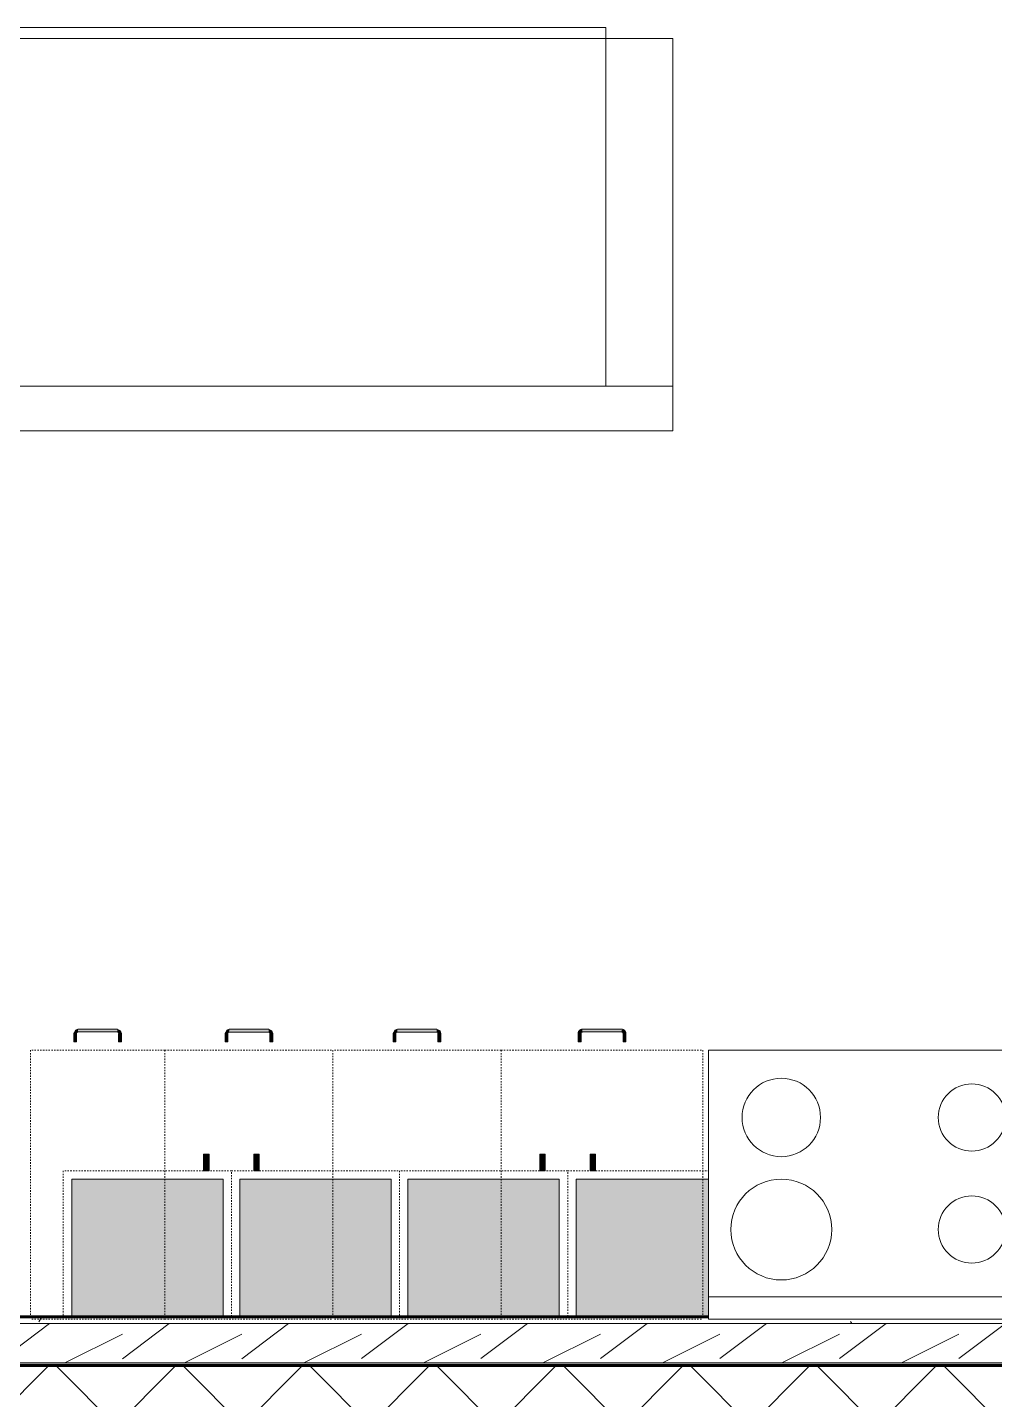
# Model space of a CAD drawing. Header units: inches. Extents: x -4169 to -1846, y 9706 to 12377.
# Drawn here: x -3814.9 to -3728.7, y 11548 to 11670.4 of the extents above; entities that cross this region are included whole.
import ezdxf

# ---------------------------------------------------------------- set-up
doc = ezdxf.new("R2010")
doc.units = ezdxf.units.IN
doc.header["$MEASUREMENT"] = 0
doc.linetypes.add('Dash', pattern=[0.25, 0.125, -0.125])
for name, color, linetype, lineweight in [('0-1', 7, 'Continuous', 5), ('0-2', 7, 'Continuous', 18), ('A-WALL', 113, 'Continuous', 18), ('A-WALL-10', 113, 'Continuous', 5), ('A-WALL-11', 113, 'Continuous', 60), ('A-WALL-3', 50, 'Continuous', 60), ('A-WALL-PATT-3', 252, 'Continuous', 9), ('A-WALL-PATT-4', 111, 'Continuous', 9), ('I-FURN', 30, 'Continuous', 9), ('I-FURN-1', 250, 'Continuous', 9), ('Q-CASE', 31, 'Continuous', 9), ('Q-CASE-1', 9, 'Continuous', 9), ('Q-CASE-3', 250, 'Continuous', 9), ('Q-CASE-4', 250, 'Dash', 9), ('Q-CASE-HDLN-1', 250, 'Dash', 9), ('Q-CASE-HDLN-2', 31, 'Continuous', 9), ('Q-SPCQ-1', 250, 'Continuous', 9)]:
    doc.layers.add(name, color=color, linetype=linetype, lineweight=lineweight)

# ---------------------------------------------------------------- blocks, each defined once
blk = doc.blocks.new('Couch-Both_Arms-Generic - 1-1352606-ENLARGED RCP - 2ND FLOOR PLAN')
at = {"layer": 'I-FURN'}
for p, q in [((-42, 13.5), (42, 13.5)), ((-36, 13.5), (-42, 13.5)), ((-42, 13.5), (-42, -17.5)), ((36, 13.5), (-36, 13.5)), ((-36, 13.5), (-36, -18.5)), ((-36, -17.5), (-36, 13.5)), ((36, -18.5), (36, 13.5)), ((42, 13.5), (36, 13.5)), ((36, 13.5), (36, -17.5)), ((42, -17.5), (42, 13.5)), ((-42, -17.5), (-36, -17.5)), ((36, -17.5), (42, -17.5)), ((-36, -18.5), (36, -18.5))]:
    blk.add_line(p, q, dxfattribs=at)
at = {"layer": 'I-FURN-1'}
for p, q in [((42, 17.5), (-42, 17.5)), ((-42, 17.5), (-42, -17.5)), ((42, -17.5), (42, 17.5)), ((-42, -17.5), (42, -17.5))]:
    blk.add_line(p, q, dxfattribs=at)
blk = doc.blocks.new('Range - 24_ x 30_-2322588-ENLARGED RCP - 2ND FLOOR PLAN')
at = {"layer": 'Q-SPCQ-1'}
for p, q in [((0, 0), (30, 0)), ((0, -24), (0, 0)), ((30, 0), (30, -24)), ((0, -22), (30, -22)), ((30, -24), (0, -24))]:
    blk.add_line(p, q, dxfattribs=at)
for centre, radius, start, end in [((6.5, -6), 3.5, 360, 180), ((23.5, -6), 3, 0, 180), ((6.5, -6), 3.5, 180, 0), ((23.5, -6), 3, 180, 0), ((6.5, -16), 4.5, 0, 180), ((23.5, -16), 3, 360, 180), ((6.5, -16), 4.5, 180, 0), ((23.5, -16), 3, 180, 0)]:
    blk.add_arc(centre, radius, start, end, dxfattribs=at)
blk = doc.blocks.new('Drawer_Base_Cabinet_3_drawer_12205 - 18_-V71-ENLARGED RCP - 2ND FLOOR PLAN')
at = {"layer": 'Q-CASE'}
for points in [[(-1.23, -24.75), (-1.38, -24.75), (-1.37, -25.5), (-1.14, -25.5), (-1.15, -24.75), (-1.23, -24.75)], [(-1.2, -25.5), (-1.35, -25.5), (-1.31, -25.69), (-1.28, -25.77), (-1.12, -25.83), (-1.01, -25.81), (-1.03, -25.64), (-1.17, -25.5)], [(-1.15, -25.5), (-1.06, -25.61), (-1.02, -25.63), (-1.14, -25.51)], [(-1.01, -25.63), (-1.01, -25.88), (2.49, -25.86), (2.49, -25.63), (0.9, -25.63)], [(2.65, -25.5), (2.49, -25.69), (2.49, -25.84), (2.64, -25.81), (2.76, -25.75), (2.82, -25.61), (2.8, -25.5), (2.68, -25.5)], [(2.86, -24.75), (2.62, -24.75), (2.63, -25.5), (2.86, -25.5), (2.86, -25.32)]]:
    blk.add_hatch(color=256, dxfattribs=at).paths.add_polyline_path(points, flags=0)
at = {"layer": 'Q-CASE-HDLN-1'}
for p, q in [((9.74, 0), (-8.26, 0)), ((-8.26, -24), (-8.26, 0)), ((9.74, -24), (9.74, 0)), ((9.74, -24), (-8.26, -24))]:
    blk.add_line(p, q, dxfattribs=at)
at = {"layer": 'Q-CASE-HDLN-2'}
for p, q in [((-1.39, -25.5), (-1.39, -24.75)), ((-1.39, -24.75), (-1.38, -24.75)), ((-1.14, -24.75), (-1.39, -24.75)), ((-1.39, -25.5), (-1.39, -24.75)), ((-1.39, -24.75), (-1.38, -24.75)), ((-1.38, -24.75), (-1.39, -24.75)), ((-1.39, -25.5), (-1.39, -24.75)), ((-1.39, -24.75), (-1.38, -24.75)), ((-1.38, -24.75), (-1.39, -24.75)), ((-1.14, -24.75), (-1.14, -25.5)), ((-1.14, -24.75), (-1.14, -24.75)), ((-1.14, -24.75), (-1.14, -25.5)), ((-1.14, -24.75), (-1.14, -24.75)), ((-1.14, -24.75), (-1.14, -24.75)), ((-1.14, -24.75), (-1.14, -25.5)), ((-1.14, -24.75), (-1.14, -24.75)), ((-1.14, -24.75), (-1.14, -24.75)), ((-1.01, -25.63), (2.49, -25.63)), ((2.61, -25.5), (2.61, -24.75)), ((2.86, -24.75), (2.61, -24.75)), ((2.61, -24.75), (2.62, -24.75)), ((2.61, -25.5), (2.61, -24.75)), ((2.62, -24.75), (2.61, -24.75)), ((2.61, -24.75), (2.62, -24.75)), ((2.61, -25.5), (2.61, -24.75)), ((2.62, -24.75), (2.61, -24.75)), ((2.61, -24.75), (2.62, -24.75)), ((2.86, -24.75), (2.86, -25.5)), ((2.86, -24.75), (2.86, -24.75)), ((2.86, -24.75), (2.86, -25.5)), ((2.86, -24.75), (2.86, -24.75)), ((2.86, -24.75), (2.86, -24.75)), ((2.86, -24.75), (2.86, -25.5)), ((2.86, -24.75), (2.86, -24.75)), ((2.86, -24.75), (2.86, -24.75)), ((2.49, -25.88), (-1.01, -25.88))]:
    blk.add_line(p, q, dxfattribs=at)
at = {"layer": 'Q-CASE-HDLN-2', "flags": 128}
for points in [[(-1.01, -25.88), (-1.03, -25.87), (-1.04, -25.87), (-1.06, -25.87), (-1.07, -25.87), (-1.09, -25.87), (-1.1, -25.86), (-1.12, -25.86), (-1.13, -25.86), (-1.14, -25.85), (-1.16, -25.85), (-1.17, -25.84), (-1.19, -25.83), (-1.2, -25.83), (-1.21, -25.82), (-1.22, -25.81), (-1.24, -25.8), (-1.25, -25.79), (-1.26, -25.78), (-1.27, -25.77), (-1.28, -25.76), (-1.29, -25.75), (-1.3, -25.74), (-1.31, -25.73), (-1.32, -25.72), (-1.33, -25.7), (-1.34, -25.69), (-1.34, -25.68), (-1.35, -25.66), (-1.36, -25.65), (-1.36, -25.64), (-1.37, -25.62), (-1.37, -25.61), (-1.38, -25.59), (-1.38, -25.58), (-1.38, -25.56), (-1.38, -25.55), (-1.39, -25.53), (-1.39, -25.52), (-1.39, -25.5), (-1.39, -25.5)], [(-1.29, -25.75), (-1.3, -25.74), (-1.31, -25.73), (-1.32, -25.72), (-1.33, -25.7), (-1.34, -25.69), (-1.34, -25.68), (-1.35, -25.66), (-1.36, -25.65), (-1.36, -25.64), (-1.37, -25.62), (-1.37, -25.61), (-1.38, -25.59), (-1.38, -25.58), (-1.38, -25.56), (-1.38, -25.55), (-1.39, -25.53), (-1.39, -25.52), (-1.39, -25.5), (-1.39, -25.5)], [(-1.29, -25.75), (-1.3, -25.74), (-1.31, -25.73), (-1.32, -25.72), (-1.33, -25.7), (-1.34, -25.69), (-1.34, -25.68), (-1.35, -25.66), (-1.36, -25.65), (-1.36, -25.64), (-1.37, -25.62), (-1.37, -25.61), (-1.38, -25.59), (-1.38, -25.58), (-1.38, -25.56), (-1.38, -25.55), (-1.39, -25.53), (-1.39, -25.52), (-1.39, -25.5), (-1.39, -25.5)], [(-1.14, -25.5), (-1.14, -25.5), (-1.14, -25.51), (-1.14, -25.51), (-1.14, -25.52), (-1.13, -25.52), (-1.13, -25.53), (-1.13, -25.53), (-1.13, -25.54), (-1.13, -25.54), (-1.13, -25.55), (-1.13, -25.55), (-1.12, -25.56), (-1.12, -25.56), (-1.12, -25.57), (-1.12, -25.57), (-1.11, -25.57), (-1.11, -25.58), (-1.11, -25.58), (-1.1, -25.59), (-1.1, -25.59), (-1.1, -25.59), (-1.09, -25.6), (-1.09, -25.6), (-1.08, -25.6), (-1.08, -25.61), (-1.08, -25.61), (-1.07, -25.61), (-1.07, -25.61), (-1.06, -25.61), (-1.06, -25.62), (-1.05, -25.62), (-1.05, -25.62), (-1.04, -25.62), (-1.04, -25.62), (-1.03, -25.62), (-1.03, -25.62), (-1.02, -25.62), (-1.02, -25.63), (-1.01, -25.63), (-1.01, -25.63)], [(-1.14, -25.5), (-1.14, -25.5), (-1.14, -25.51)], [(-1.14, -25.5), (-1.14, -25.5), (-1.14, -25.51)], [(-1.02, -25.62), (-1.02, -25.63), (-1.01, -25.63)], [(-1.02, -25.62), (-1.02, -25.63), (-1.01, -25.63)], [(2.86, -25.5), (2.86, -25.51), (2.86, -25.53), (2.86, -25.54), (2.86, -25.56), (2.86, -25.57), (2.85, -25.59), (2.85, -25.6), (2.84, -25.62), (2.84, -25.63), (2.83, -25.65), (2.83, -25.66), (2.82, -25.67), (2.81, -25.69), (2.81, -25.7), (2.8, -25.71), (2.79, -25.72), (2.78, -25.74), (2.77, -25.75), (2.76, -25.76), (2.75, -25.77), (2.74, -25.78), (2.73, -25.79), (2.71, -25.8), (2.7, -25.81), (2.69, -25.82), (2.68, -25.82), (2.66, -25.83), (2.65, -25.84), (2.64, -25.84), (2.62, -25.85), (2.61, -25.85), (2.6, -25.86), (2.58, -25.86), (2.57, -25.87), (2.55, -25.87), (2.54, -25.87), (2.52, -25.87), (2.51, -25.87), (2.49, -25.88), (2.49, -25.88)], [(2.49, -25.63), (2.49, -25.63), (2.5, -25.62), (2.5, -25.62), (2.51, -25.62), (2.51, -25.62), (2.52, -25.62), (2.52, -25.62), (2.53, -25.62), (2.53, -25.62), (2.54, -25.62), (2.54, -25.61), (2.55, -25.61), (2.55, -25.61), (2.55, -25.61), (2.56, -25.6), (2.56, -25.6), (2.57, -25.6), (2.57, -25.59), (2.57, -25.59), (2.58, -25.59), (2.58, -25.58), (2.58, -25.58), (2.59, -25.58), (2.59, -25.57), (2.59, -25.57), (2.6, -25.56), (2.6, -25.56), (2.6, -25.55), (2.6, -25.55), (2.6, -25.55), (2.61, -25.54), (2.61, -25.54), (2.61, -25.53), (2.61, -25.53), (2.61, -25.52), (2.61, -25.52), (2.61, -25.51), (2.61, -25.51), (2.61, -25.5), (2.61, -25.5)], [(2.49, -25.63), (2.49, -25.63), (2.5, -25.62)], [(2.49, -25.63), (2.49, -25.63), (2.5, -25.62)], [(2.61, -25.51), (2.61, -25.51), (2.61, -25.5), (2.61, -25.5)], [(2.61, -25.51), (2.61, -25.51), (2.61, -25.5), (2.61, -25.5)], [(2.86, -25.5), (2.86, -25.51), (2.86, -25.53), (2.86, -25.54), (2.86, -25.56), (2.86, -25.57), (2.85, -25.59), (2.85, -25.6), (2.84, -25.62), (2.84, -25.63), (2.83, -25.65), (2.83, -25.66), (2.82, -25.67), (2.81, -25.69), (2.81, -25.7), (2.8, -25.71), (2.79, -25.72), (2.78, -25.74), (2.77, -25.75), (2.76, -25.76)], [(2.86, -25.5), (2.86, -25.51), (2.86, -25.53), (2.86, -25.54), (2.86, -25.56), (2.86, -25.57), (2.85, -25.59), (2.85, -25.6), (2.84, -25.62), (2.84, -25.63), (2.83, -25.65), (2.83, -25.66), (2.82, -25.67), (2.81, -25.69), (2.81, -25.7), (2.8, -25.71), (2.79, -25.72), (2.78, -25.74), (2.77, -25.75), (2.76, -25.76)], [(-1.01, -25.88), (-1.03, -25.87), (-1.04, -25.87), (-1.06, -25.87), (-1.07, -25.87), (-1.09, -25.87), (-1.1, -25.86), (-1.12, -25.86), (-1.13, -25.86), (-1.14, -25.85), (-1.16, -25.85), (-1.17, -25.84), (-1.19, -25.83), (-1.2, -25.83), (-1.21, -25.82), (-1.22, -25.81), (-1.24, -25.8), (-1.25, -25.79), (-1.26, -25.78), (-1.27, -25.77)], [(-1.01, -25.88), (-1.03, -25.87), (-1.04, -25.87), (-1.06, -25.87), (-1.07, -25.87), (-1.09, -25.87), (-1.1, -25.86), (-1.12, -25.86), (-1.13, -25.86), (-1.14, -25.85), (-1.16, -25.85), (-1.17, -25.84), (-1.19, -25.83), (-1.2, -25.83), (-1.21, -25.82), (-1.22, -25.81), (-1.24, -25.8), (-1.25, -25.79), (-1.26, -25.78), (-1.27, -25.77)], [(2.74, -25.78), (2.73, -25.79), (2.71, -25.8), (2.7, -25.81), (2.69, -25.82), (2.68, -25.82), (2.66, -25.83), (2.65, -25.84), (2.64, -25.84), (2.62, -25.85), (2.61, -25.85), (2.6, -25.86), (2.58, -25.86), (2.57, -25.87), (2.55, -25.87), (2.54, -25.87), (2.52, -25.87), (2.51, -25.87), (2.49, -25.88), (2.49, -25.88)], [(2.74, -25.78), (2.73, -25.79), (2.71, -25.8), (2.7, -25.81), (2.69, -25.82), (2.68, -25.82), (2.66, -25.83), (2.65, -25.84), (2.64, -25.84), (2.62, -25.85), (2.61, -25.85), (2.6, -25.86), (2.58, -25.86), (2.57, -25.87), (2.55, -25.87), (2.54, -25.87), (2.52, -25.87), (2.51, -25.87), (2.49, -25.88), (2.49, -25.88)]]:
    blk.add_lwpolyline(points, dxfattribs=at)
blk = doc.blocks.new('300 Series Wall Hung Cabinet_301 - 15_-2216209-ENLARGED RCP - 2ND FLOOR PLAN')
at = {"layer": 'Q-CASE-1'}
for points in [[(-6.75, -0.19), (-6.75, -12.44), (6.75, -12.44), (6.75, -0.19)], [(-5.5, -13.19), (-5.5, -14.69), (-5.01, -14.69), (-5.01, -13.19)]]:
    blk.add_hatch(color=256, dxfattribs=at).paths.add_polyline_path(points, flags=0)
at = {"layer": 'Q-CASE-3'}
for p, q in [((-6.75, -12.44), (-6.75, -0.19)), ((6.75, -0.19), (6.75, -12.44)), ((6.75, -12.44), (-6.75, -12.44)), ((-5.01, -13.19), (-5.5, -13.19)), ((-5.5, -13.19), (-5.5, -14.69)), ((-5.01, -14.69), (-5.01, -13.19)), ((-5.5, -14.69), (-5.01, -14.69))]:
    blk.add_line(p, q, dxfattribs=at)
at = {"layer": 'Q-CASE-4'}
for p, q in [((-7.5, -0.19), (-7.5, -13.19)), ((7.5, -13.19), (7.5, -0.19)), ((-7.5, -13.19), (7.5, -13.19))]:
    blk.add_line(p, q, dxfattribs=at)
blk = doc.blocks.new('300 Series Wall Hung Cabinet_301 - 15_-V75-ENLARGED RCP - 2ND FLOOR PLAN')
at = {"layer": 'Q-CASE-1'}
for points in [[(-5.01, 13.19), (-5.01, 14.69), (-5.5, 14.69), (-5.5, 13.19)], [(-6.75, 0.19), (5.06, 0.19), (5.06, 12.44), (-6.75, 12.44), (-6.75, 1)]]:
    blk.add_hatch(color=256, dxfattribs=at).paths.add_polyline_path(points, flags=0)
at = {"layer": 'Q-CASE-3'}
for p, q in [((-5.01, 14.69), (-5.5, 14.69)), ((-5.5, 14.69), (-5.5, 13.19)), ((-5.01, 13.19), (-5.01, 14.69)), ((-6.75, 0.19), (-6.75, 12.44)), ((-6.75, 12.44), (5.06, 12.44)), ((-5.5, 13.19), (-5.01, 13.19))]:
    blk.add_line(p, q, dxfattribs=at)
at = {"layer": 'Q-CASE-4'}
for p, q in [((-7.5, 0.19), (-7.5, 13.19)), ((-7.5, 13.19), (5.06, 13.19))]:
    blk.add_line(p, q, dxfattribs=at)
blk = doc.blocks.new('300 Series Wall Hung Cabinet_301 - 15_-2215564-ENLARGED RCP - 2ND FLOOR PLAN')
at = {"layer": 'Q-CASE-1'}
for points in [[(-5.01, 13.19), (-5.01, 14.69), (-5.5, 14.69), (-5.5, 13.19)], [(6.75, 0.19), (6.75, 12.44), (-6.75, 12.44), (-6.75, 0.19)]]:
    blk.add_hatch(color=256, dxfattribs=at).paths.add_polyline_path(points, flags=0)
at = {"layer": 'Q-CASE-3'}
for p, q in [((-5.01, 14.69), (-5.5, 14.69)), ((-5.5, 14.69), (-5.5, 13.19)), ((-5.01, 13.19), (-5.01, 14.69)), ((-6.75, 0.19), (-6.75, 12.44)), ((-6.75, 12.44), (6.75, 12.44)), ((-5.5, 13.19), (-5.01, 13.19)), ((6.75, 12.44), (6.75, 0.19))]:
    blk.add_line(p, q, dxfattribs=at)
at = {"layer": 'Q-CASE-4'}
for p, q in [((-7.5, 0.19), (-7.5, 13.19)), ((-7.5, 13.19), (7.5, 13.19)), ((7.5, 13.19), (7.5, 0.19))]:
    blk.add_line(p, q, dxfattribs=at)
blk = doc.blocks.new('Drawer_Base_Cabinet_3_drawer_12205 - 15_-2349579-ENLARGED RCP - 2ND FLOOR PLAN')
at = {"layer": 'Q-CASE'}
for points in [[(-1.01, 25.84), (-1.16, 25.81), (-1.28, 25.75), (-1.34, 25.61), (-1.32, 25.5), (-1.15, 25.52), (-1.01, 25.69), (-1.01, 25.81)], [(1.81, 25.87), (-1.01, 25.86), (-1.01, 25.62), (2.49, 25.64), (2.49, 25.87)], [(2.49, 25.84), (2.51, 25.64), (2.68, 25.5), (2.83, 25.5), (2.79, 25.69), (2.72, 25.78), (2.6, 25.83)], [(-1.38, 25.5), (-1.37, 24.75), (-1.14, 24.75), (-1.15, 25.5), (-1.37, 25.5)], [(-1.01, 25.64), (-1.12, 25.55), (-1.14, 25.51), (-1.02, 25.63)], [(2.68, 25.5), (2.62, 25.5), (2.63, 24.75), (2.86, 24.75), (2.85, 25.5), (2.7, 25.5)]]:
    blk.add_hatch(color=256, dxfattribs=at).paths.add_polyline_path(points, flags=0)
at = {"layer": 'Q-CASE-HDLN-1'}
for p, q in [((8.24, 24), (-6.76, 24)), ((-6.76, 24), (-6.76, 0)), ((8.24, 24), (8.24, 0)), ((8.24, 0), (-6.76, 0))]:
    blk.add_line(p, q, dxfattribs=at)
at = {"layer": 'Q-CASE-HDLN-2'}
for p, q in [((-1.24, 25.8), (-1.01, 25.87)), ((-1.24, 25.8), (-1.01, 25.87)), ((-1.01, 25.87), (2.49, 25.87)), ((2.49, 25.87), (2.58, 25.83)), ((2.49, 25.87), (2.58, 25.83)), ((2.79, 25.72), (2.86, 25.5)), ((2.79, 25.72), (2.86, 25.5)), ((-1.39, 25.5), (-1.34, 25.59)), ((-1.39, 25.5), (-1.34, 25.59)), ((-1.39, 24.75), (-1.39, 25.5)), ((-1.39, 24.75), (-1.39, 25.5)), ((-1.39, 24.75), (-1.39, 25.5)), ((-1.39, 24.75), (-1.14, 24.75)), ((-1.38, 24.75), (-1.39, 24.75)), ((-1.39, 24.75), (-1.38, 24.75)), ((-1.38, 24.75), (-1.39, 24.75)), ((-1.39, 24.75), (-1.38, 24.75)), ((-1.38, 24.75), (-1.39, 24.75)), ((-1.14, 25.5), (-1.14, 24.75)), ((-1.14, 25.5), (-1.14, 24.75)), ((-1.14, 25.5), (-1.14, 24.75)), ((-1.14, 24.75), (-1.14, 24.75)), ((-1.14, 24.75), (-1.14, 24.75)), ((-1.14, 24.75), (-1.14, 24.75)), ((-1.14, 24.75), (-1.14, 24.75)), ((-1.14, 24.75), (-1.14, 24.75)), ((-1.01, 25.62), (-1.05, 25.6)), ((-1.01, 25.62), (-1.05, 25.6)), ((2.49, 25.62), (-1.01, 25.62)), ((2.61, 25.5), (2.59, 25.54)), ((2.61, 25.5), (2.59, 25.54)), ((2.61, 24.75), (2.61, 25.5)), ((2.61, 24.75), (2.61, 25.5)), ((2.61, 24.75), (2.61, 25.5)), ((2.62, 24.75), (2.61, 24.75)), ((2.61, 24.75), (2.86, 24.75)), ((2.62, 24.75), (2.61, 24.75)), ((2.61, 24.75), (2.62, 24.75)), ((2.62, 24.75), (2.61, 24.75)), ((2.61, 24.75), (2.62, 24.75)), ((2.86, 25.5), (2.86, 24.75)), ((2.86, 25.5), (2.86, 24.75)), ((2.86, 25.5), (2.86, 24.75)), ((2.86, 24.75), (2.86, 24.75)), ((2.86, 24.75), (2.86, 24.75)), ((2.86, 24.75), (2.86, 24.75)), ((2.86, 24.75), (2.86, 24.75)), ((2.86, 24.75), (2.86, 24.75))]:
    blk.add_line(p, q, dxfattribs=at)
at = {"layer": 'Q-CASE-HDLN-2', "flags": 128}
for points in [[(-1.39, 25.5), (-1.24, 25.8), (-1.01, 25.87)], [(2.49, 25.87), (2.79, 25.72), (2.86, 25.5)], [(-1.01, 25.62), (-1.12, 25.57), (-1.14, 25.5)], [(2.61, 25.5), (2.56, 25.61), (2.49, 25.62)]]:
    blk.add_lwpolyline(points, dxfattribs=at)
blk = doc.blocks.new('Drawer_Base_Cabinet_3_drawer_12205 - 15_-2349396-ENLARGED RCP - 2ND FLOOR PLAN')
at = {"layer": 'Q-CASE'}
for points in [[(-1.2, -25.5), (-1.14, -25.5), (-1.15, -24.75), (-1.38, -24.75), (-1.37, -25.5), (-1.23, -25.5)], [(-1.01, -25.84), (-1.03, -25.64), (-1.2, -25.5), (-1.35, -25.5), (-1.31, -25.69), (-1.28, -25.77), (-1.12, -25.83)], [(1.58, -25.87), (2.49, -25.86), (2.49, -25.62), (-1.01, -25.64), (-1.01, -25.87)], [(2.49, -25.84), (2.64, -25.81), (2.76, -25.75), (2.82, -25.61), (2.8, -25.5), (2.65, -25.5), (2.49, -25.69), (2.49, -25.81)], [(2.49, -25.64), (2.6, -25.55), (2.62, -25.51), (2.5, -25.63)], [(2.7, -25.5), (2.86, -25.5), (2.85, -24.75), (2.62, -24.75), (2.63, -25.5), (2.68, -25.5)]]:
    blk.add_hatch(color=256, dxfattribs=at).paths.add_polyline_path(points, flags=0)
at = {"layer": 'Q-CASE-HDLN-1'}
for p, q in [((8.24, 0), (-6.76, 0)), ((-6.76, -24), (-6.76, 0)), ((8.24, -24), (8.24, 0)), ((8.24, -24), (-6.76, -24))]:
    blk.add_line(p, q, dxfattribs=at)
at = {"layer": 'Q-CASE-HDLN-2'}
for p, q in [((-1.39, -25.5), (-1.39, -24.75)), ((-1.39, -24.75), (-1.38, -24.75)), ((-1.14, -24.75), (-1.39, -24.75)), ((-1.39, -25.5), (-1.39, -24.75)), ((-1.39, -24.75), (-1.38, -24.75)), ((-1.38, -24.75), (-1.39, -24.75)), ((-1.39, -25.5), (-1.39, -24.75)), ((-1.39, -24.75), (-1.38, -24.75)), ((-1.38, -24.75), (-1.39, -24.75)), ((-1.31, -25.72), (-1.39, -25.5)), ((-1.31, -25.72), (-1.39, -25.5)), ((-1.14, -24.75), (-1.14, -25.5)), ((-1.14, -24.75), (-1.14, -24.75)), ((-1.14, -24.75), (-1.14, -25.5)), ((-1.14, -24.75), (-1.14, -24.75)), ((-1.14, -24.75), (-1.14, -24.75)), ((-1.14, -24.75), (-1.14, -25.5)), ((-1.14, -24.75), (-1.14, -24.75)), ((-1.14, -24.75), (-1.14, -24.75)), ((-1.14, -25.5), (-1.12, -25.54)), ((-1.14, -25.5), (-1.12, -25.54)), ((-1.01, -25.62), (2.49, -25.62)), ((2.49, -25.62), (2.52, -25.6)), ((2.49, -25.62), (2.52, -25.6)), ((2.61, -25.5), (2.61, -24.75)), ((2.86, -24.75), (2.61, -24.75)), ((2.61, -24.75), (2.62, -24.75)), ((2.61, -25.5), (2.61, -24.75)), ((2.62, -24.75), (2.61, -24.75)), ((2.61, -24.75), (2.62, -24.75)), ((2.61, -25.5), (2.61, -24.75)), ((2.62, -24.75), (2.61, -24.75)), ((2.61, -24.75), (2.62, -24.75)), ((2.86, -25.5), (2.82, -25.59)), ((2.86, -25.5), (2.82, -25.59)), ((2.86, -24.75), (2.86, -25.5)), ((2.86, -24.75), (2.86, -24.75)), ((2.86, -24.75), (2.86, -25.5)), ((2.86, -24.75), (2.86, -24.75)), ((2.86, -24.75), (2.86, -24.75)), ((2.86, -24.75), (2.86, -25.5)), ((2.86, -24.75), (2.86, -24.75)), ((2.86, -24.75), (2.86, -24.75)), ((-1.01, -25.87), (-1.1, -25.83)), ((-1.01, -25.87), (-1.1, -25.83)), ((2.49, -25.87), (-1.01, -25.87)), ((2.71, -25.8), (2.49, -25.87)), ((2.71, -25.8), (2.49, -25.87))]:
    blk.add_line(p, q, dxfattribs=at)
at = {"layer": 'Q-CASE-HDLN-2', "flags": 128}
for points in [[(-1.01, -25.87), (-1.31, -25.72), (-1.39, -25.5)], [(-1.14, -25.5), (-1.08, -25.61), (-1.01, -25.62)], [(2.86, -25.5), (2.71, -25.8), (2.49, -25.87)], [(2.49, -25.62), (2.59, -25.57), (2.61, -25.5)]]:
    blk.add_lwpolyline(points, dxfattribs=at)
blk = doc.blocks.new('Drawer_Base_Cabinet_3_drawer_12205 - 12_-V18-ENLARGED RCP - 2ND FLOOR PLAN')
at = {"layer": 'Q-CASE'}
for points in [[(-1.23, 25.5), (-1.15, 25.52), (-1.01, 25.69), (-1.01, 25.84), (-1.16, 25.81), (-1.28, 25.75), (-1.34, 25.61), (-1.32, 25.5), (-1.23, 25.5)], [(2.49, 25.63), (2.49, 25.88), (-1.01, 25.86), (-1.01, 25.63), (1.97, 25.63)], [(2.74, 25.5), (2.83, 25.5), (2.79, 25.69), (2.72, 25.78), (2.6, 25.83), (2.49, 25.81), (2.51, 25.64), (2.68, 25.5), (2.71, 25.5)], [(-1.29, 24.75), (-1.14, 24.75), (-1.15, 25.5), (-1.38, 25.5), (-1.37, 24.75), (-1.32, 24.75)], [(2.63, 25.5), (2.54, 25.61), (2.5, 25.63), (2.62, 25.51)], [(2.71, 24.75), (2.86, 24.75), (2.85, 25.5), (2.62, 25.5), (2.63, 24.75), (2.7, 24.75)]]:
    blk.add_hatch(color=256, dxfattribs=at).paths.add_polyline_path(points, flags=0)
at = {"layer": 'Q-CASE-HDLN-1'}
for p, q in [((6.74, 24), (-5.26, 24)), ((-5.26, 24), (-5.26, 0)), ((6.74, 24), (6.74, 0)), ((6.74, 0), (-5.26, 0))]:
    blk.add_line(p, q, dxfattribs=at)
at = {"layer": 'Q-CASE-HDLN-2'}
for p, q in [((-1.24, 25.8), (-1.01, 25.88)), ((-1.24, 25.8), (-1.01, 25.88)), ((-1.01, 25.88), (2.49, 25.88)), ((2.49, 25.88), (2.58, 25.83)), ((2.49, 25.88), (2.58, 25.83)), ((2.79, 25.72), (2.86, 25.5)), ((2.79, 25.72), (2.86, 25.5)), ((-1.39, 25.5), (-1.34, 25.59)), ((-1.39, 25.5), (-1.34, 25.59)), ((-1.39, 24.75), (-1.39, 25.5)), ((-1.39, 24.75), (-1.39, 25.5)), ((-1.39, 24.75), (-1.39, 25.5)), ((-1.39, 24.75), (-1.14, 24.75)), ((-1.38, 24.75), (-1.39, 24.75)), ((-1.39, 24.75), (-1.38, 24.75)), ((-1.38, 24.75), (-1.39, 24.75)), ((-1.39, 24.75), (-1.38, 24.75)), ((-1.38, 24.75), (-1.39, 24.75)), ((-1.14, 25.5), (-1.14, 24.75)), ((-1.14, 25.5), (-1.14, 24.75)), ((-1.14, 25.5), (-1.14, 24.75)), ((-1.14, 24.75), (-1.14, 24.75)), ((-1.14, 24.75), (-1.14, 24.75)), ((-1.14, 24.75), (-1.14, 24.75)), ((-1.14, 24.75), (-1.14, 24.75)), ((-1.14, 24.75), (-1.14, 24.75)), ((-1.01, 25.63), (-1.05, 25.6)), ((-1.01, 25.63), (-1.05, 25.6)), ((2.49, 25.63), (-1.01, 25.63)), ((2.61, 25.5), (2.59, 25.54)), ((2.61, 25.5), (2.59, 25.54)), ((2.61, 24.75), (2.61, 25.5)), ((2.61, 24.75), (2.61, 25.5)), ((2.61, 24.75), (2.61, 25.5)), ((2.62, 24.75), (2.61, 24.75)), ((2.61, 24.75), (2.86, 24.75)), ((2.62, 24.75), (2.61, 24.75)), ((2.61, 24.75), (2.62, 24.75)), ((2.62, 24.75), (2.61, 24.75)), ((2.61, 24.75), (2.62, 24.75)), ((2.86, 25.5), (2.86, 24.75)), ((2.86, 25.5), (2.86, 24.75)), ((2.86, 25.5), (2.86, 24.75)), ((2.86, 24.75), (2.86, 24.75)), ((2.86, 24.75), (2.86, 24.75)), ((2.86, 24.75), (2.86, 24.75)), ((2.86, 24.75), (2.86, 24.75)), ((2.86, 24.75), (2.86, 24.75))]:
    blk.add_line(p, q, dxfattribs=at)
at = {"layer": 'Q-CASE-HDLN-2', "flags": 128}
for points in [[(-1.39, 25.5), (-1.24, 25.8), (-1.01, 25.88)], [(2.49, 25.88), (2.79, 25.72), (2.86, 25.5)], [(-1.01, 25.63), (-1.12, 25.57), (-1.14, 25.5)], [(2.61, 25.5), (2.56, 25.61), (2.49, 25.63)]]:
    blk.add_lwpolyline(points, dxfattribs=at)
blk = doc.blocks.new('CTR - 1st Phase - Unit Layouts_rvt-1-ENLARGED RCP - 2ND FLOOR PLAN')
at = {"layer": '0-2', "rotation": 180}
for name, p in [('Couch-Both_Arms-Generic - 1-1352606-ENLARGED RCP - 2ND FLOOR PLAN', (-3799.36, 11651.92)), ('Drawer_Base_Cabinet_3_drawer_12205 - 15_-2349396-ENLARGED RCP - 2ND FLOOR PLAN', (-3794.45, 11555.14)), ('Drawer_Base_Cabinet_3_drawer_12205 - 18_-V71-ENLARGED RCP - 2ND FLOOR PLAN', (-3762.95, 11555.14)), ('300 Series Wall Hung Cabinet_301 - 15_-2216209-ENLARGED RCP - 2ND FLOOR PLAN', (-3804.25, 11555.18)), ('300 Series Wall Hung Cabinet_301 - 15_-2216209-ENLARGED RCP - 2ND FLOOR PLAN', (-3774.25, 11555.18))]:
    blk.add_blockref(name, p, dxfattribs=at)
at = {"layer": '0-2'}
for name, p in [('Drawer_Base_Cabinet_3_drawer_12205 - 12_-V18-ENLARGED RCP - 2ND FLOOR PLAN', (-3809.43, 11555.14)), ('Drawer_Base_Cabinet_3_drawer_12205 - 15_-2349579-ENLARGED RCP - 2ND FLOOR PLAN', (-3780.93, 11555.14)), ('Range - 24_ x 30_-2322588-ENLARGED RCP - 2ND FLOOR PLAN', (-3754.19, 11579.14)), ('300 Series Wall Hung Cabinet_301 - 15_-2215564-ENLARGED RCP - 2ND FLOOR PLAN', (-3789.25, 11555.18)), ('300 Series Wall Hung Cabinet_301 - 15_-V75-ENLARGED RCP - 2ND FLOOR PLAN', (-3759.25, 11555.18))]:
    blk.add_blockref(name, p, dxfattribs=at)
blk = doc.blocks.new('CTR - 1st Phase -Stairs _ Elevators_rvt-1-ENLARGED RCP - 2ND FLOOR PLAN')
at = {"layer": 'A-WALL-PATT-3'}
h = blk.add_hatch(dxfattribs=at)
h.set_pattern_fill('FP_52', color=256, style=0, pattern_type=2)
h.set_pattern_definition([(45, (0, 0), (-5.656854, 5.656854), []), (135, (0, 0), (-5.656854, -5.656854), [])])
h.paths.add_polyline_path([(-3801.84, 11542.99), (-3587.32, 11542.99), (-3587.32, 11550.99), (-3819.32, 11550.99), (-3819.32, 11542.99)], flags=0)
at = {"layer": 'A-WALL-3'}
blk.add_line((-3819.32, 11550.99), (-3587.32, 11550.99), dxfattribs=at)

msp = doc.modelspace()

# ---------------------------------------------------------------- hatches: boundary and pattern name
at = {"layer": 'A-WALL-10'}
msp.add_hatch(color=256, dxfattribs=at).paths.add_polyline_path([(-3827.32, 11550.99), (-3481.17, 11550.99), (-3481.17, 11551.24), (-3827.32, 11551.24), (-3827.32, 11551.09)], flags=0)
at = {"layer": 'A-WALL-PATT-4'}
h = msp.add_hatch(dxfattribs=at)
h.set_pattern_fill('FP_1', color=256, style=0, pattern_type=2)
h.set_pattern_definition([(0, (0, 0), (20.48, 5.12), [0.845, -14.515, 0.845, -14.515, -81.92]), (0, (0, 0), (20.48, 5.12), [-30.72, 0.845, -29.875, 0.845, -14.515, -35.84]), (0, (0, 0), (20.48, 5.12), [-76.8, 0.845, -9.395, 0.845, -24.755]), (120, (7.68, 2.56), (-14.67405, 15.1762003), [0.845, -14.515, 0.845, -14.515, -81.92]), (120, (7.68, 2.56), (-14.67405, 15.1762003), [-30.72, 0.845, -29.875, 0.845, -14.515, -35.84]), (120, (7.68, 2.56), (-14.67405, 15.1762003), [-76.8, 0.845, -9.395, 0.845, -24.755]), (240, (10.24, 12.8), (-5.80595, -20.2962003), [0.845, -14.515, 0.845, -14.515, -81.92]), (240, (10.24, 12.8), (-5.80595, -20.2962003), [-30.72, 0.845, -29.875, 0.845, -14.515, -35.84]), (240, (10.24, 12.8), (-5.80595, -20.2962003), [-76.8, 0.845, -9.395, 0.845, -24.755])])
h.paths.add_polyline_path([(-3817.79, 11554.74), (-3681.07, 11554.74), (-3681.07, 11555.36), (-3724.19, 11555.36), (-3724.19, 11555.14), (-3754.19, 11555.14), (-3754.19, 11555.36), (-3827.32, 11555.36), (-3827.32, 11554.74), (-3820.51, 11554.74)], flags=0)
h.paths.add_polyline_path([(-3485.3, 11554.74), (-3485.3, 11555.36), (-3548.06, 11555.36), (-3548.06, 11554.74), (-3497.95, 11554.74)], flags=0)
h.paths.add_polyline_path([(-3551.56, 11554.74), (-3551.56, 11555.36), (-3572.01, 11555.36), (-3572.01, 11555.14), (-3590.01, 11555.14), (-3590.01, 11555.36), (-3592.94, 11555.36), (-3592.94, 11555.14), (-3652.94, 11555.14), (-3652.94, 11555.36), (-3655.94, 11555.36), (-3655.94, 11555.14), (-3673.94, 11555.14), (-3673.94, 11555.36), (-3677.57, 11555.36), (-3677.57, 11554.74), (-3565.48, 11554.74)], flags=0)
h = msp.add_hatch(dxfattribs=at)
h.set_pattern_fill('FP_2', color=256, style=0, pattern_type=2)
h.set_pattern_definition([(216.87, (4.265, 10.662), (31.9871619, 21.32545714), [5.331, -47.981]), (206.565, (10.662, 7.464), (-10.662476, -10.6620098), [11.921, -11.921]), (198.435, (10.662, 2.132), (-21.32449365, -10.6625869), [6.744, -26.974])])
h.paths.add_polyline_path([(-3826.24, 11551.24), (-3484.67, 11551.24), (-3484.67, 11554.74), (-3827.32, 11554.74), (-3827.32, 11551.24), (-3826.35, 11551.24)], flags=0)

# ---------------------------------------------------------------- linework, layer by layer
at = {"layer": 'A-WALL'}
for p, q in [((-3484.67, 11554.74), (-3827.32, 11554.74)), ((-3481.17, 11551.24), (-3827.32, 11551.24))]:
    msp.add_line(p, q, dxfattribs=at)
at = {"layer": 'A-WALL-11'}
for p, q in [((-3827.32, 11555.36), (-3754.19, 11555.36)), ((-3479.92, 11550.99), (-3827.32, 11550.99))]:
    msp.add_line(p, q, dxfattribs=at)

# ---------------------------------------------------------------- block references
at = {"layer": '0-1'}
for name in ['CTR - 1st Phase -Stairs _ Elevators_rvt-1-ENLARGED RCP - 2ND FLOOR PLAN', 'CTR - 1st Phase - Unit Layouts_rvt-1-ENLARGED RCP - 2ND FLOOR PLAN']:
    msp.add_blockref(name, (0, 0), dxfattribs=at)

doc.saveas('drawing.dxf')
